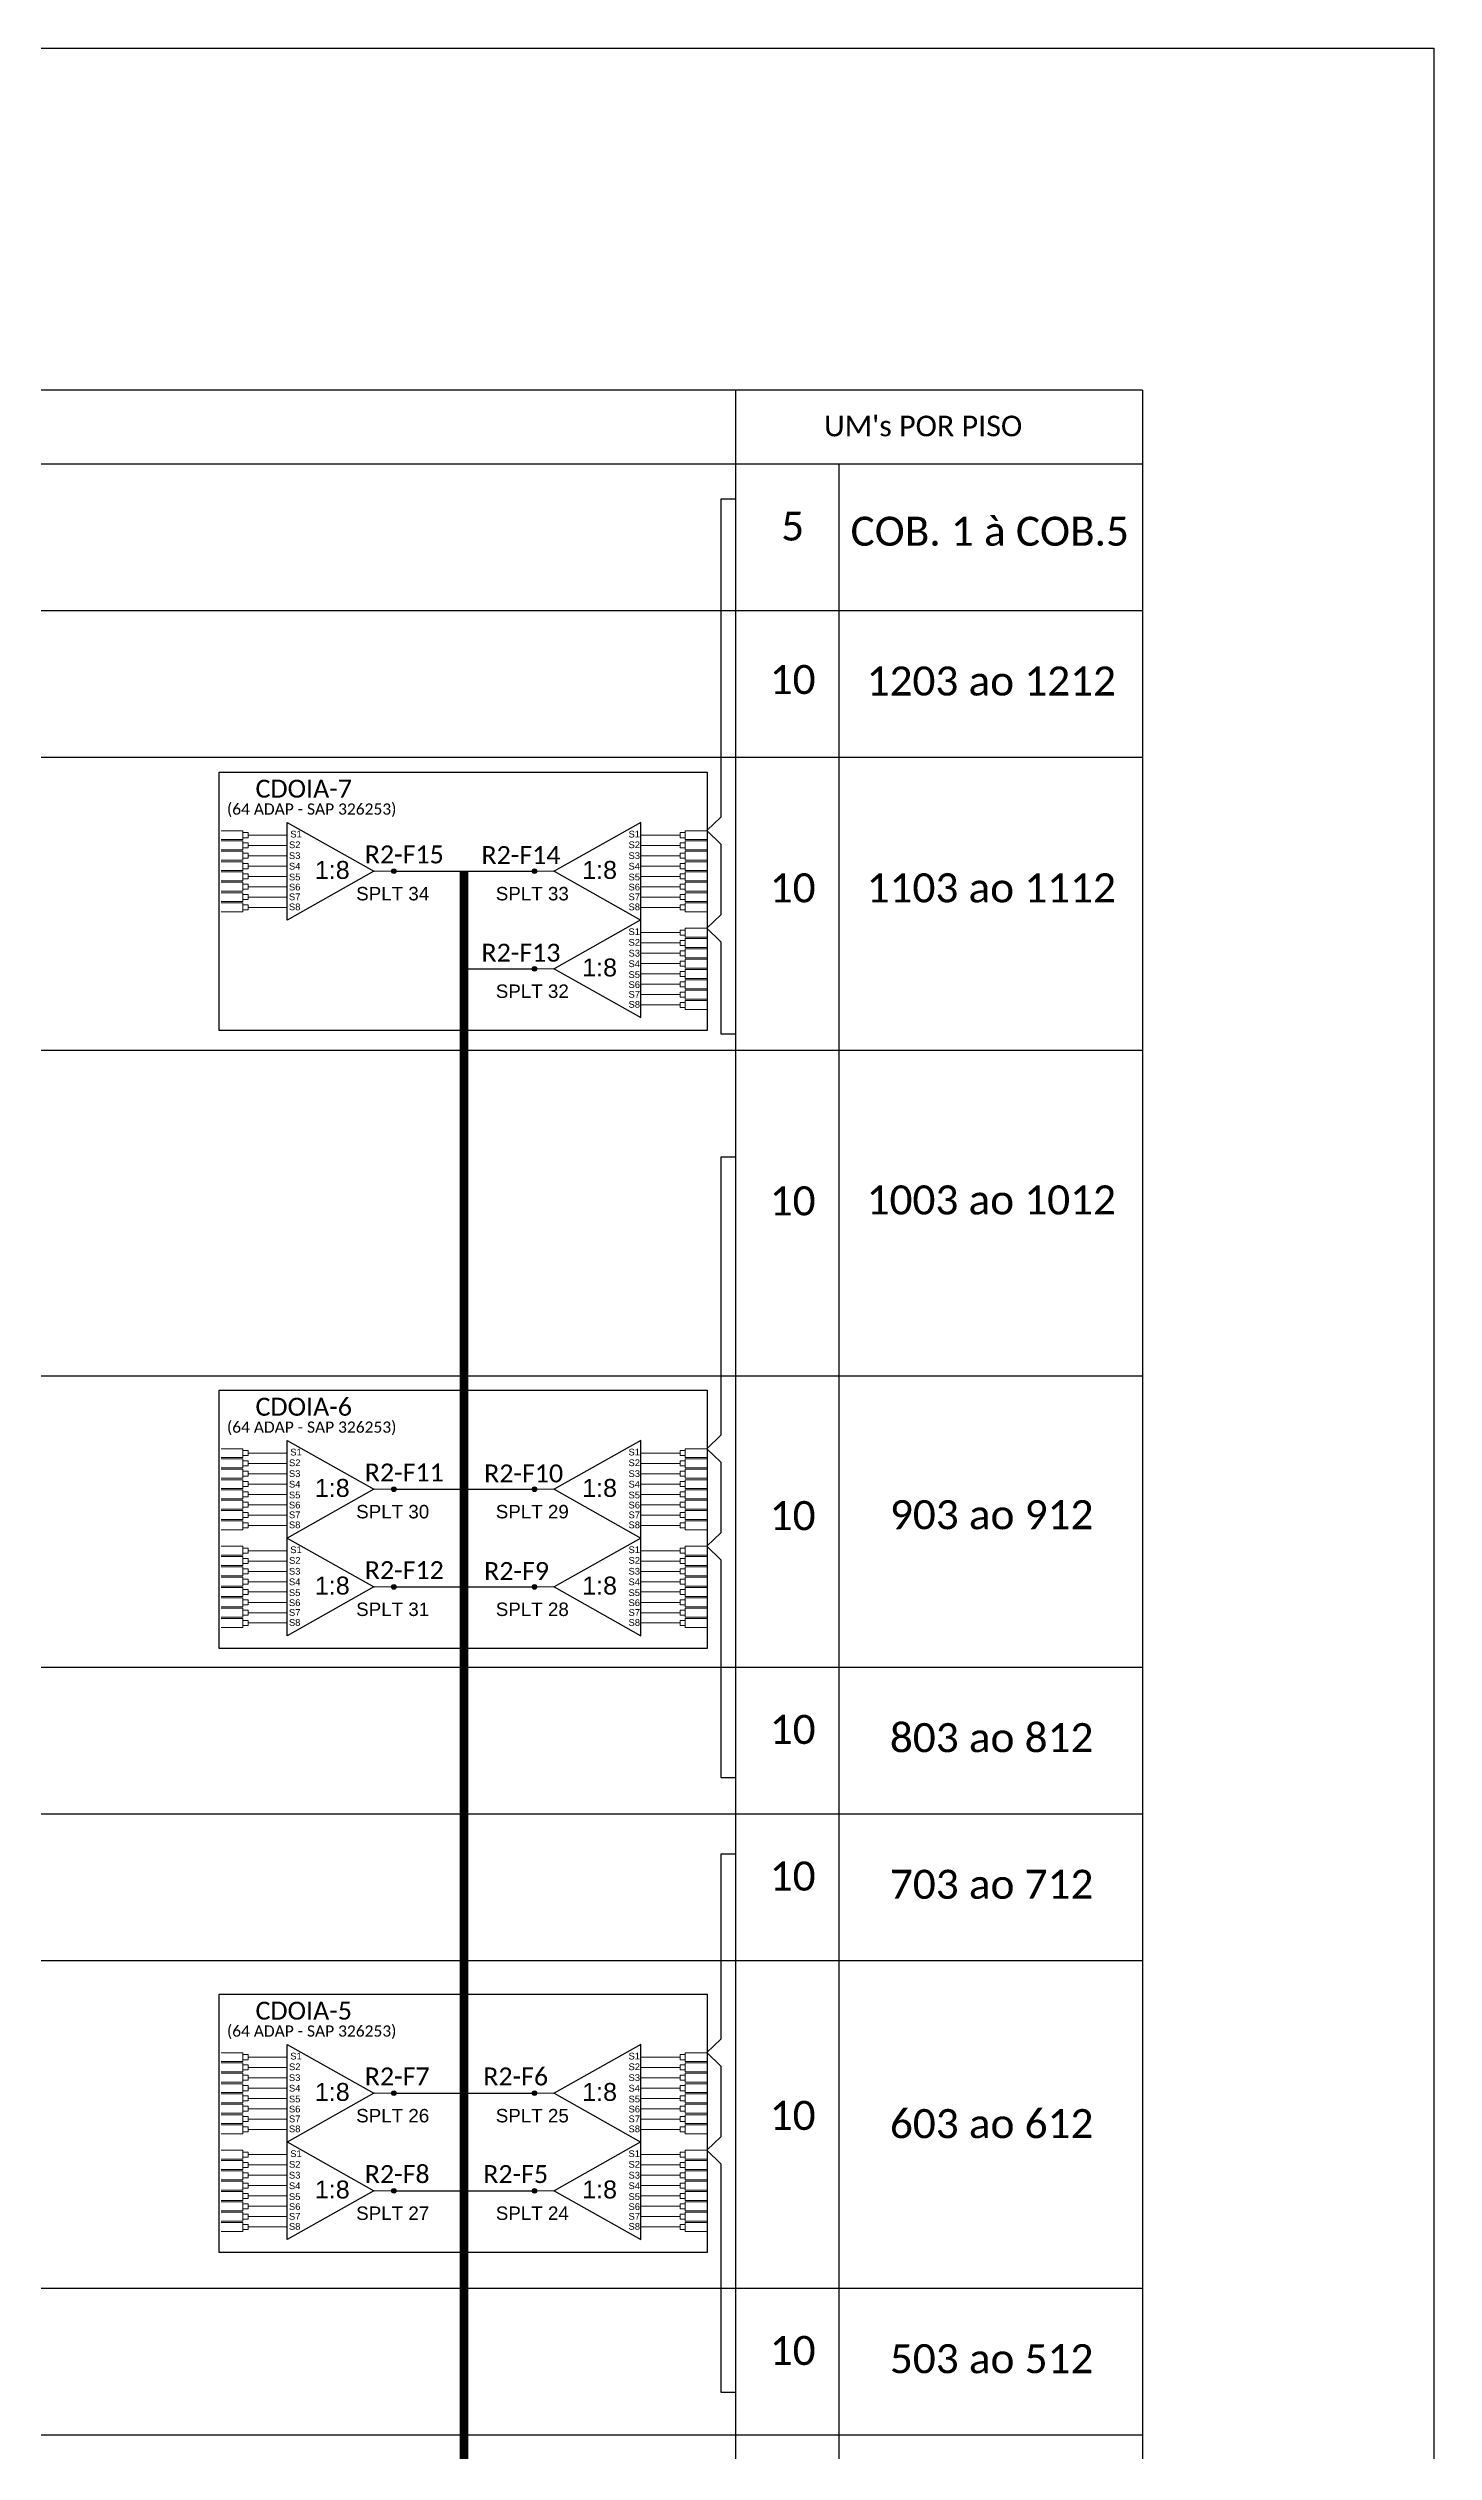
# Model space of a CAD drawing. Extents: x -4 to 837, y 1 to 595.
# Drawn here: x 682.4 to 837.2, y 326.9 to 595.3 of the extents above; entities that cross this region are included whole.
import ezdxf
from ezdxf.enums import TextEntityAlignment as Align

# ---------------------------------------------------------------- set-up
doc = ezdxf.new("R2010")
doc.units = 0
doc.styles.add('ARIAL', font='arial.ttf')
doc.styles.add('WMF-Calibri0', font='calibri.ttf')

# ---------------------------------------------------------------- blocks, each defined once
blk = doc.blocks.new('SPLT_1-8_SC-APC')
at = {"color": 1}
blk.add_lwpolyline([(-7.37, -2.1), (-17.04, -7.55), (-7.37, -13), (-7.37, -2.1)], dxfattribs=at)
at = {"color": 3, "lineweight": 0}
for points in [[(-2.99, -3.51), (-7.37, -3.51)], [(-7.37, -4.66), (-2.99, -4.66)], [(-2.41, -3.02), (-2.41, -4)], [(-2.41, -3.02), (0, -3.02)], [(-2.41, -4), (0, -4)], [(-2.41, -4.17), (-2.41, -5.16)], [(-2.41, -4.17), (0, -4.17)], [(-2.41, -5.16), (0, -5.16)], [(-2.41, -5.32), (-2.41, -6.31)], [(-2.41, -5.32), (0, -5.32)], [(-7.37, -5.82), (-2.99, -5.82)], [(-7.37, -6.97), (-2.99, -6.97)], [(-2.41, -6.31), (0, -6.31)], [(-2.41, -6.48), (-2.41, -7.46)], [(-2.41, -6.48), (0, -6.48)], [(-2.41, -7.46), (0, -7.46)], [(-2.41, -7.63), (-2.41, -8.62)], [(-2.41, -7.63), (0, -7.63)], [(-7.37, -8.12), (-2.99, -8.12)], [(-7.37, -9.28), (-2.99, -9.28)], [(-7.37, -10.43), (-2.99, -10.43)], [(-2.41, -8.62), (0, -8.62)], [(-2.41, -8.78), (-2.41, -9.77)], [(-2.41, -8.78), (0, -8.78)], [(-2.41, -9.77), (0, -9.77)], [(-2.41, -9.94), (-2.41, -10.92)], [(-2.41, -9.94), (0, -9.94)], [(-7.37, -11.58), (-2.99, -11.58)], [(-2.41, -10.92), (0, -10.92)], [(-2.41, -11.09), (-2.41, -12.08)], [(-2.41, -11.09), (0, -11.09)], [(-2.41, -12.08), (0, -12.08)]]:
    blk.add_lwpolyline(points, dxfattribs=at)
for points in [[(-2.99, -3.22), (-2.41, -3.22), (-2.41, -3.8), (-2.99, -3.8)], [(-2.99, -4.38), (-2.41, -4.38), (-2.41, -4.95), (-2.99, -4.95)], [(-2.99, -5.53), (-2.41, -5.53), (-2.41, -6.1), (-2.99, -6.1)], [(-2.99, -6.68), (-2.41, -6.68), (-2.41, -7.26), (-2.99, -7.26)], [(-2.99, -7.84), (-2.41, -7.84), (-2.41, -8.41), (-2.99, -8.41)], [(-2.99, -8.99), (-2.41, -8.99), (-2.41, -9.56), (-2.99, -9.56)], [(-2.99, -10.14), (-2.41, -10.14), (-2.41, -10.72), (-2.99, -10.72)], [(-2.99, -11.3), (-2.41, -11.3), (-2.41, -11.87), (-2.99, -11.87)]]:
    blk.add_lwpolyline(points, close=True, dxfattribs=at)
at = {"color": 1, "lineweight": 0}
blk.add_lwpolyline([(-17.04, -7.55), (-19.26, -7.55)], dxfattribs=at)
at = {"color": 1, "style": 'ARIAL'}
for s, height, p in [('S1', 0.75, (-8.74, -3.78)), ('S2', 0.75, (-8.74, -4.97)), ('1:8', 2, (-13.91, -8.4)), ('S3', 0.75, (-8.74, -6.18)), ('S4', 0.75, (-8.74, -7.36)), ('S5', 0.75, (-8.74, -8.57)), ('S6', 0.75, (-8.74, -9.69)), ('S7', 0.75, (-8.74, -10.78)), ('S8', 0.75, (-8.74, -11.9))]:
    blk.add_text(s, height=height, dxfattribs=at).set_placement(p)
blk = doc.blocks.new('SPLITTER_')
blk.add_point((0, 0))
at = {"style": 'ARIAL', "flags": 4}
blk.add_attdef('SPLT', (0, -3.26), '', height=1.5, dxfattribs=at)
blk = doc.blocks.new('SPLT_1-8_SC-APC_ESQ')
at = {"color": 1}
blk.add_lwpolyline([(7.37, -2.1), (17.04, -7.55), (7.37, -13), (7.37, -2.1)], dxfattribs=at)
at = {"color": 3, "lineweight": 0}
for points in [[(2.41, -3.02), (0, -3.02)], [(2.41, -4), (0, -4)], [(2.41, -4.17), (0, -4.17)], [(2.41, -5.16), (0, -5.16)], [(2.41, -5.32), (0, -5.32)], [(2.41, -3.02), (2.41, -4)], [(2.41, -4.17), (2.41, -5.16)], [(2.41, -5.32), (2.41, -6.31)], [(2.99, -3.51), (7.37, -3.51)], [(7.37, -4.66), (2.99, -4.66)], [(2.41, -6.31), (0, -6.31)], [(2.41, -6.48), (0, -6.48)], [(2.41, -7.46), (0, -7.46)], [(2.41, -7.63), (0, -7.63)], [(2.41, -6.48), (2.41, -7.46)], [(2.41, -7.63), (2.41, -8.62)], [(7.37, -5.82), (2.99, -5.82)], [(7.37, -6.97), (2.99, -6.97)], [(2.41, -8.62), (0, -8.62)], [(2.41, -8.78), (0, -8.78)], [(2.41, -9.77), (0, -9.77)], [(2.41, -9.94), (0, -9.94)], [(2.41, -8.78), (2.41, -9.77)], [(2.41, -9.94), (2.41, -10.92)], [(7.37, -8.12), (2.99, -8.12)], [(7.37, -9.28), (2.99, -9.28)], [(7.37, -10.43), (2.99, -10.43)], [(2.41, -10.92), (0, -10.92)], [(2.41, -11.09), (0, -11.09)], [(2.41, -12.08), (0, -12.08)], [(2.41, -11.09), (2.41, -12.08)], [(7.37, -11.58), (2.99, -11.58)]]:
    blk.add_lwpolyline(points, dxfattribs=at)
for points in [[(2.99, -3.22), (2.41, -3.22), (2.41, -3.8), (2.99, -3.8)], [(2.99, -4.38), (2.41, -4.38), (2.41, -4.95), (2.99, -4.95)], [(2.99, -5.53), (2.41, -5.53), (2.41, -6.1), (2.99, -6.1)], [(2.99, -6.68), (2.41, -6.68), (2.41, -7.26), (2.99, -7.26)], [(2.99, -7.84), (2.41, -7.84), (2.41, -8.41), (2.99, -8.41)], [(2.99, -8.99), (2.41, -8.99), (2.41, -9.56), (2.99, -9.56)], [(2.99, -10.14), (2.41, -10.14), (2.41, -10.72), (2.99, -10.72)], [(2.99, -11.3), (2.41, -11.3), (2.41, -11.87), (2.99, -11.87)]]:
    blk.add_lwpolyline(points, close=True, dxfattribs=at)
at = {"color": 1, "lineweight": 0}
blk.add_lwpolyline([(17.04, -7.55), (19.26, -7.55)], dxfattribs=at)
at = {"color": 1, "style": 'ARIAL'}
for s, height, p in [('S2', 0.75, (7.56, -4.97)), ('S1', 0.75, (7.7, -3.78)), ('S5', 0.75, (7.55, -8.57)), ('S3', 0.75, (7.55, -6.18)), ('S4', 0.75, (7.55, -7.36)), ('1:8', 2, (10.45, -8.4)), ('S6', 0.75, (7.55, -9.69)), ('S7', 0.75, (7.55, -10.78)), ('S8', 0.75, (7.55, -11.9))]:
    blk.add_text(s, height=height, dxfattribs=at).set_placement(p)

msp = doc.modelspace()

# ---------------------------------------------------------------- hatches: boundary and pattern name
h = msp.add_hatch(color=3)
h.dxf.hatch_style = 1
edge = h.paths.add_edge_path()
edge.add_arc((721.02, 503.37), 0.256, 0, 360)
h = msp.add_hatch(color=3)
h.dxf.hatch_style = 1
edge = h.paths.add_edge_path()
edge.add_arc((736.73, 503.37), 0.256, 0, 360)
h = msp.add_hatch(color=3)
h.dxf.hatch_style = 1
edge = h.paths.add_edge_path()
edge.add_arc((736.73, 492.47), 0.256, 0, 360)
h = msp.add_hatch(color=3)
h.dxf.hatch_style = 1
edge = h.paths.add_edge_path()
edge.add_arc((721.02, 434.37), 0.256, 0, 360)
h = msp.add_hatch(color=3)
h.dxf.hatch_style = 1
edge = h.paths.add_edge_path()
edge.add_arc((736.73, 434.37), 0.256, 0, 360)
h = msp.add_hatch(color=3)
h.dxf.hatch_style = 1
edge = h.paths.add_edge_path()
edge.add_arc((721.02, 423.47), 0.256, 0, 360)
h = msp.add_hatch(color=3)
h.dxf.hatch_style = 1
edge = h.paths.add_edge_path()
edge.add_arc((736.73, 423.47), 0.256, 0, 360)
h = msp.add_hatch(color=3)
h.dxf.hatch_style = 1
edge = h.paths.add_edge_path()
edge.add_arc((721.02, 366.95), 0.256, 0, 360)
h = msp.add_hatch(color=3)
h.dxf.hatch_style = 1
edge = h.paths.add_edge_path()
edge.add_arc((736.73, 366.95), 0.256, 0, 360)
h = msp.add_hatch(color=3)
h.dxf.hatch_style = 1
edge = h.paths.add_edge_path()
edge.add_arc((721.02, 356.05), 0.256, 0, 360)
h = msp.add_hatch(color=3)
h.dxf.hatch_style = 1
edge = h.paths.add_edge_path()
edge.add_arc((736.73, 356.05), 0.256, 0, 360)

# ---------------------------------------------------------------- linework, layer by layer
at = {"color": 7}
msp.add_lwpolyline([(-3.83, 595.26), (837.17, 595.26), (837.17, 1.26), (-3.83, 1.26)], close=True, dxfattribs=at)
at = {"color": 0}
for points in [[(804.63, 557.08), (545.7, 557.08)], [(545.7, 548.86), (804.63, 548.86)]]:
    msp.add_lwpolyline(points, dxfattribs=at)
for points in [[(759.18, 557.08), (759.18, 158.36)], [(804.63, 557.08), (804.63, 158.36)], [(770.76, 158.36), (770.76, 548.86)], [(545.7, 532.49), (804.63, 532.49)], [(545.7, 516.11), (804.63, 516.11)], [(545.7, 483.37), (804.63, 483.37)], [(545.7, 447.05), (804.63, 447.05)], [(545.7, 414.52), (804.63, 414.52)], [(545.7, 398.15), (804.63, 398.15)], [(545.7, 381.78), (804.63, 381.78)], [(545.7, 345.19), (804.63, 345.19)], [(545.7, 328.82), (804.63, 328.82)]]:
    msp.add_lwpolyline(points)
at = {"color": 3}
for points in [[(759.19, 544.89), (757.54, 544.89), (757.53, 509.4), (755.97, 507.9), (757.53, 506.39), (757.53, 498.51), (755.97, 497), (757.53, 495.49), (757.53, 485.22), (759.18, 485.22)], [(759.19, 471.45), (757.54, 471.45), (757.53, 440.41), (755.97, 438.9), (757.53, 437.39), (757.53, 429.51), (755.97, 428), (757.53, 426.49), (757.53, 402.18), (759.18, 402.18)], [(759.19, 393.65), (757.54, 393.65), (757.53, 372.98), (755.97, 371.48), (757.53, 369.97), (757.53, 362.09), (755.97, 360.58), (757.53, 359.07), (757.53, 333.56), (759.18, 333.56)]]:
    msp.add_lwpolyline(points, dxfattribs=at)
at = {"color": 1}
for points in [[(701.51, 514.42), (756, 514.42), (756, 485.6), (701.51, 485.6)], [(701.51, 445.42), (756, 445.42), (756, 416.6), (701.51, 416.6)], [(701.51, 378), (756, 378), (756, 349.18), (701.51, 349.18)]]:
    msp.add_lwpolyline(points, close=True, dxfattribs=at)
at = {"color": 6}
for points in [[(721.02, 503.37), (736.71, 503.37)], [(728.86, 492.47), (736.71, 492.47)], [(721.02, 434.37), (736.71, 434.37)], [(721.02, 423.47), (736.71, 423.47)], [(721.02, 366.95), (736.71, 366.95)], [(721.02, 356.05), (736.71, 356.05)]]:
    msp.add_lwpolyline(points, dxfattribs=at)
at = {"color": 6, "const_width": 1}
msp.add_lwpolyline([(728.86, 503.37), (728.86, 258.38), (728.86, 258.38), (729.05, 226.18)], dxfattribs=at)
at = {"color": 3}
for centre in [(721.02, 503.37), (736.73, 503.37), (736.73, 492.47), (721.02, 434.37), (736.73, 434.37), (721.02, 423.47), (736.73, 423.47), (721.02, 366.95), (736.73, 366.95), (721.02, 356.05), (736.73, 356.05)]:
    msp.add_circle(centre, 0.256, dxfattribs=at)

# ---------------------------------------------------------------- block references
for p in [(701.76, 510.91), (701.76, 441.92), (701.76, 431.02), (701.76, 374.49), (701.76, 363.6)]:
    msp.add_blockref('SPLT_1-8_SC-APC_ESQ', p)
for p in [(755.97, 510.91), (755.97, 500.02), (755.97, 441.92), (755.97, 431.02), (755.97, 374.49), (755.97, 363.6)]:
    msp.add_blockref('SPLT_1-8_SC-APC', p, dxfattribs=at)
ref = msp.add_blockref('SPLITTER_', (718.79, 503.38))
ref.add_attrib('SPLT', 'SPLT 34', (716.82, 500.11), dxfattribs={"height": 1.5, "style": 'ARIAL'})
ref = msp.add_blockref('SPLITTER_', (738.94, 503.38), dxfattribs=dict(xscale=-1))
ref.add_attrib('SPLT', 'SPLT 33', (732.41, 500.11), dxfattribs={"height": 1.5, "style": 'ARIAL'})
ref = msp.add_blockref('SPLITTER_', (738.94, 492.48), dxfattribs=dict(xscale=-1))
ref.add_attrib('SPLT', 'SPLT 32', (732.41, 489.22), dxfattribs={"height": 1.5, "style": 'ARIAL'})
ref = msp.add_blockref('SPLITTER_', (718.79, 434.38))
ref.add_attrib('SPLT', 'SPLT 30', (716.82, 431.12), dxfattribs={"height": 1.5, "style": 'ARIAL'})
ref = msp.add_blockref('SPLITTER_', (738.94, 434.38), dxfattribs=dict(xscale=-1))
ref.add_attrib('SPLT', 'SPLT 29', (732.41, 431.12), dxfattribs={"height": 1.5, "style": 'ARIAL'})
ref = msp.add_blockref('SPLITTER_', (718.79, 423.48))
ref.add_attrib('SPLT', 'SPLT 31', (716.82, 420.22), dxfattribs={"height": 1.5, "style": 'ARIAL'})
ref = msp.add_blockref('SPLITTER_', (738.94, 423.48), dxfattribs=dict(xscale=-1))
ref.add_attrib('SPLT', 'SPLT 28', (732.41, 420.22), dxfattribs={"height": 1.5, "style": 'ARIAL'})
ref = msp.add_blockref('SPLITTER_', (718.79, 366.96))
ref.add_attrib('SPLT', 'SPLT 26', (716.82, 363.69), dxfattribs={"height": 1.5, "style": 'ARIAL'})
ref = msp.add_blockref('SPLITTER_', (738.94, 366.96), dxfattribs=dict(xscale=-1))
ref.add_attrib('SPLT', 'SPLT 25', (732.41, 363.69), dxfattribs={"height": 1.5, "style": 'ARIAL'})
ref = msp.add_blockref('SPLITTER_', (718.79, 356.06))
ref.add_attrib('SPLT', 'SPLT 27', (716.82, 352.8), dxfattribs={"height": 1.5, "style": 'ARIAL'})
ref = msp.add_blockref('SPLITTER_', (738.94, 356.06), dxfattribs=dict(xscale=-1))
ref.add_attrib('SPLT', 'SPLT 24', (732.41, 352.8), dxfattribs={"height": 1.5, "style": 'ARIAL'})

# ---------------------------------------------------------------- texts
at = {"color": 0, "style": 'WMF-Calibri0'}
msp.add_text("UM's POR PISO", height=2.3, dxfattribs=at).set_placement((769.07, 551.92))
at = {"color": 7, "style": 'WMF-Calibri0'}
for s, p in [('COB. 1 à COB.5', (772.03, 539.7)), ('1203 ao 1212', (773.82, 522.98)), ('1103 ao 1112', (773.82, 499.89)), ('1003 ao 1012', (773.82, 465.05)), ('903 ao 912', (776.42, 429.91)), ('803 ao 812', (776.42, 405.02)), ('703 ao 712', (776.42, 388.65)), ('603 ao 612', (776.42, 361.93)), ('503 ao 512', (776.42, 335.69))]:
    msp.add_text(s, height=3.24, dxfattribs=at).set_placement(p)
at = {"color": 1, "style": 'WMF-Calibri0'}
for s, p in [('CDOIA-7', (705.58, 511.58)), ('CDOIA-6', (705.58, 442.58)), ('CDOIA-5', (705.58, 375.16))]:
    msp.add_text(s, height=2, dxfattribs=at).set_placement(p)
for p in [(711.85, 509.68), (711.85, 440.68), (711.85, 373.26)]:
    msp.add_text('(64 ADAP - SAP 326253)', height=1.25, dxfattribs=at).set_placement(p, align=Align.CENTER)
at = {"color": 6, "style": 'WMF-Calibri0'}
for s, p in [('R2-F15', (717.78, 504.24)), ('R2-F14', (730.81, 504.17)), ('R2-F13', (730.81, 493.27)), ('R2-F11', (717.78, 435.24)), ('R2-F10', (731.11, 435.14)), ('R2-F12', (717.78, 424.34)), ('R2-F9', (731.11, 424.24)), ('R2-F7', (717.78, 367.82)), ('R2-F6', (731.01, 367.82)), ('R2-F8', (717.78, 356.92)), ('R2-F5', (731.01, 356.92))]:
    msp.add_text(s, height=2, dxfattribs=at).set_placement(p)
at = {"color": 7, "style": 'WMF-Calibri0', "flags": 4}
for tag, p in [('5', (765.56, 541.9)), ('10', (765.56, 524.77)), ('10', (765.56, 501.51)), ('10', (765.56, 466.57)), ('10', (765.56, 431.43)), ('10', (765.56, 407.56)), ('10', (765.56, 391.19)), ('10', (765.56, 364.47)), ('10', (765.56, 338.23))]:
    msp.add_attdef(tag, text='XX', height=3.24, dxfattribs=at).set_placement(p, align=Align.MIDDLE_CENTER)

doc.saveas('drawing.dxf')
